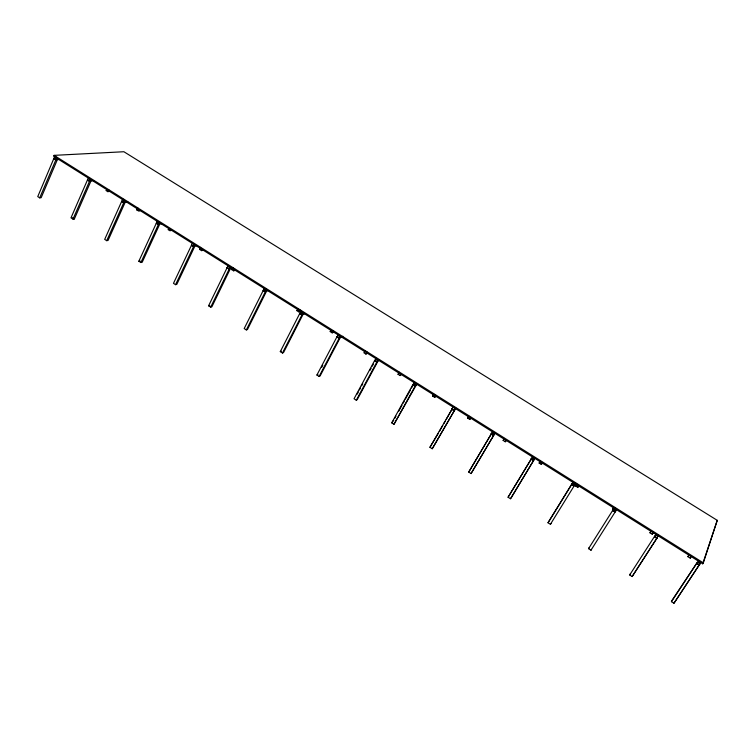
<?xml version="1.0" encoding="UTF-8"?>
<svg xmlns="http://www.w3.org/2000/svg" width="755" height="755" viewBox="0 0 755 755"><rect width="100%" height="100%" fill="white"/><g stroke="black" fill="none" stroke-linecap="round" stroke-linejoin="round"><path stroke-width="1.13" d="M703.33 562.862L717.25 520.337L123.895 151.736L54.067 155.36L53.671 156.294L702.707 563.806L703.33 562.862L54.067 155.36M702.707 563.806L717.25 520.337M673.96 603.264L699.838 564.032L673.96 603.264L671.45 601.659L671.799 600.697L697.29 562.428L671.45 601.659M698.356 560.559L697.242 563.806L699.102 564.976L699.838 562.786M688.258 555.916L687.965 556.699L690.249 558.143L690.532 557.35M54.766 156.323L37.75 196.602L39.722 197.857L41.157 197.725L57.314 159.758M53.737 158.758L55.19 159.664L56.219 157.238M39.722 197.857L55.889 159.824L53.888 158.559M88.514 177.548L70.989 217.846L72.99 219.12L74.377 218.95L90.987 180.945L89.637 180.096M87.457 179.973L88.93 180.898L89.987 178.473M72.99 219.12L89.609 181.049L90.987 180.945M105.955 190.487L107.786 191.638L108.72 189.524M121.63 201.491L123.122 202.425L124.216 199.999L122.716 199.056L104.69 239.382L106.71 240.675L108.05 240.468L125.122 202.415L123.792 202.566L121.744 201.274M106.71 240.675L123.792 202.566M139.817 210.919L138.656 211.06L136.797 209.899L137.759 207.785M632.162 576.537L657.445 537.362L632.162 576.537L629.689 574.961L630.123 574.055M157.644 222.885L156.37 223.065L158.456 224.377L159.72 224.188L142.185 262.278L140.902 262.532L138.845 261.221L157.399 220.866M156.285 223.301L157.795 224.254L158.918 221.819M140.902 262.532L158.456 224.377M656.237 533.945L654.783 537.079L656.614 538.23L658.011 535.191M192.563 242.978L173.471 283.351L175.556 284.682L176.793 284.39L194.809 246.272L193.601 246.498L191.487 245.167M191.411 245.413L192.95 246.385L194.101 243.941M175.556 284.682L193.601 246.498M199.65 249.443L200.726 249.235L202.623 250.434L201.547 250.641L199.65 249.443L200.66 247.329M201.547 250.641L202.557 248.518M650.348 532.067L649.998 532.813L652.245 534.229L652.594 533.483M227.095 267.581L229.237 268.922L230.388 268.657L211.872 306.804L210.702 307.143L208.588 305.794L228.227 265.401M227.047 267.836L228.605 268.818L229.784 266.383M210.702 307.143L229.237 268.922M234.626 270.554L233.597 270.8L231.672 269.592L232.7 267.468M233.597 270.8L234.626 268.686M263.174 290.581L264.76 291.581L265.977 289.137L264.392 288.146L244.186 328.557L246.328 329.916L247.451 329.539L266.468 291.355L265.373 291.675L246.328 329.916M299.839 311.579L298.914 311.9L296.941 310.664L297.989 308.597M298.914 311.9L299.961 309.843M282.464 353.019L302.038 314.741L303.066 314.382L283.521 352.585L282.464 353.019L280.294 351.632L299.829 313.353L300.868 313.004M333.078 332.493L332.2 332.851L330.209 331.587L331.275 329.529M332.2 332.851L333.276 330.784M319.11 376.443L339.221 338.146L340.184 337.74L320.111 375.971L319.11 376.443L316.911 375.037L336.985 336.739L337.957 336.334M338.278 334.607L337.004 337.051L338.627 338.08L342.883 336.286M321.705 367.326L322.781 365.26M338.627 338.08L339.91 335.626M364.995 350.726L363.901 352.793L365.92 354.067L366.751 353.67M365.92 354.067L367.024 352M375.575 360.003L374.669 360.465L354.048 398.772L356.284 400.207L357.219 399.678L377.84 361.428L376.934 361.89L356.284 400.207M357.209 394.119L358.323 392.053M359.437 389.986L360.55 387.919M361.664 385.852L362.777 383.785M370.016 370.346L371.13 368.28M372.234 366.213L373.348 364.146M376.358 361.824L377.679 359.38L376.028 358.342L374.716 360.786L376.358 361.824L379.472 360.258M400.858 375.122L400.084 375.556L398.027 374.272L399.159 372.206M400.084 375.556L401.207 373.489M414.514 384.503L416.043 385.465L393.987 424.31L391.732 422.857L412.909 384.531L413.749 384.021L411.522 388.051M393.714 420.271L391.732 422.857M394.827 418.261L395.941 416.241M398.725 411.211L402.056 405.171M403.17 403.151L404.284 401.141M405.397 399.131L410.409 390.061M414.646 385.928L415.996 383.483L414.325 382.426L412.976 384.871L414.646 385.928L417.666 384.097M393.987 424.31L415.203 385.975L416.043 385.465M435.409 396.856L434.691 397.338L432.606 396.026L433.729 394.016M434.691 397.338L435.814 395.327M432.247 448.753L454.803 409.852L432.247 448.753L429.944 447.29L452.481 408.389M438.183 433.568L429.944 447.29M439.325 431.558L442.76 425.518M443.902 423.498L445.044 421.488M446.186 419.469L451.905 409.399M453.491 410.38L454.887 407.926L453.189 406.86L451.801 409.314L453.491 410.38L456.331 408.313M470.412 418.874L469.752 419.393L467.647 418.072L468.798 416.062M469.752 419.393L470.903 417.392M471.063 473.564L494.138 434.606L471.063 473.564L468.732 472.073L491.779 433.115M492.958 432.577L491.194 434.106L492.911 435.191L494.346 432.747L492.619 431.662L468.732 472.073M505.878 441.194L505.274 441.75L503.151 440.41L504.331 438.4M505.274 441.75L506.463 439.74M508.077 497.234L531.662 458.209L534.059 459.719L511.107 498.007L510.446 498.744L508.077 497.234L532.643 456.822L534.389 457.926L532.926 460.38L531.18 459.276L532.794 457.558M614.768 507.756L612.956 510.748L614.759 511.89L616.561 508.879M615.693 511.088L615.231 511.871L612.758 510.314L613.23 509.531L615.693 511.088L590.976 550.216L588.541 548.659L589.06 547.819M510.446 498.744L534.059 459.719M590.976 550.216L591.486 549.376M614.759 510.635L615.174 509.946M539.127 463.051L539.665 462.447L541.826 463.806L541.288 464.41L539.127 463.051L540.335 461.041M541.288 464.41L542.496 462.4M614.013 510.172L612.531 509.238L612.956 508.549M548.017 522.753L571.592 484.399L572.139 483.681L574.574 485.21L550.414 524.291L548.017 522.753L572.139 483.681M571.762 484.823L573.262 482.37L575.046 483.493L573.536 485.937L571.762 484.823L573.177 482.964M578.255 486.72L577.773 487.371L575.584 485.984L576.782 484.03M577.773 487.371L578.981 485.418M612.531 509.238L613.768 507.284M588.541 548.659L613.23 509.531M612.956 510.748L614.504 508.304L616.306 509.436L614.759 511.89M649.998 532.813L651.254 530.859M652.245 534.229L653.509 532.275M629.689 574.961L654.944 535.786L654.557 536.616L657.067 538.202M654.783 537.079L656.369 534.625L658.2 535.776L656.614 538.23M687.965 556.699L689.258 554.746M690.249 558.143L691.542 556.19M697.242 563.806L698.875 561.361L700.734 562.532L699.102 564.976M550.414 524.291L550.999 523.498M575.584 485.984L576.065 485.342L577.528 486.258M574.574 485.21L574.026 485.937L571.592 484.399M573.536 485.937L575.64 483.143M532.926 460.38L535.333 457.794M503.151 440.41L503.755 439.854M492.911 435.191L495.544 432.879M467.647 418.072L468.308 417.553M432.606 396.026L433.332 395.554L434.71 396.422M398.027 374.272L398.81 373.838M316.911 375.037L317.912 374.565M280.294 351.632L281.351 351.207M330.209 331.587L331.086 331.237M296.941 310.664L297.876 310.343M264.76 291.581L268.138 290.609M208.588 305.794L209.767 305.464M264.307 289.995L263.202 290.307L265.373 291.675M231.672 269.592L232.7 269.346M228.605 268.818L233.163 267.751M138.845 261.221L140.137 260.966M192.95 246.385L196.423 245.734M171.026 230.549L169.903 230.728L168.035 229.548L169.158 229.369M157.795 224.254L162.438 223.574M136.797 209.899L137.967 209.758M123.122 202.425L127.793 201.925M107.786 191.638L108.994 191.525M88.93 180.898L93.611 180.549M55.19 159.664L58.711 159.513M87.58 179.775L89.609 181.049M299.829 313.353L302.038 314.741M336.985 336.739L339.221 338.146M374.669 360.465L376.934 361.89M412.909 384.531L415.203 385.975M451.707 408.946L454.038 410.418M491.08 433.729L493.449 435.22M531.029 458.87L533.436 460.39M696.988 563.324L699.545 564.929M72.386 217.676L74.377 218.95M301.075 311.211L299.829 313.655L301.424 314.665L304.756 313.504L301.424 314.665L302.68 312.221L301.075 311.211"/></g></svg>
